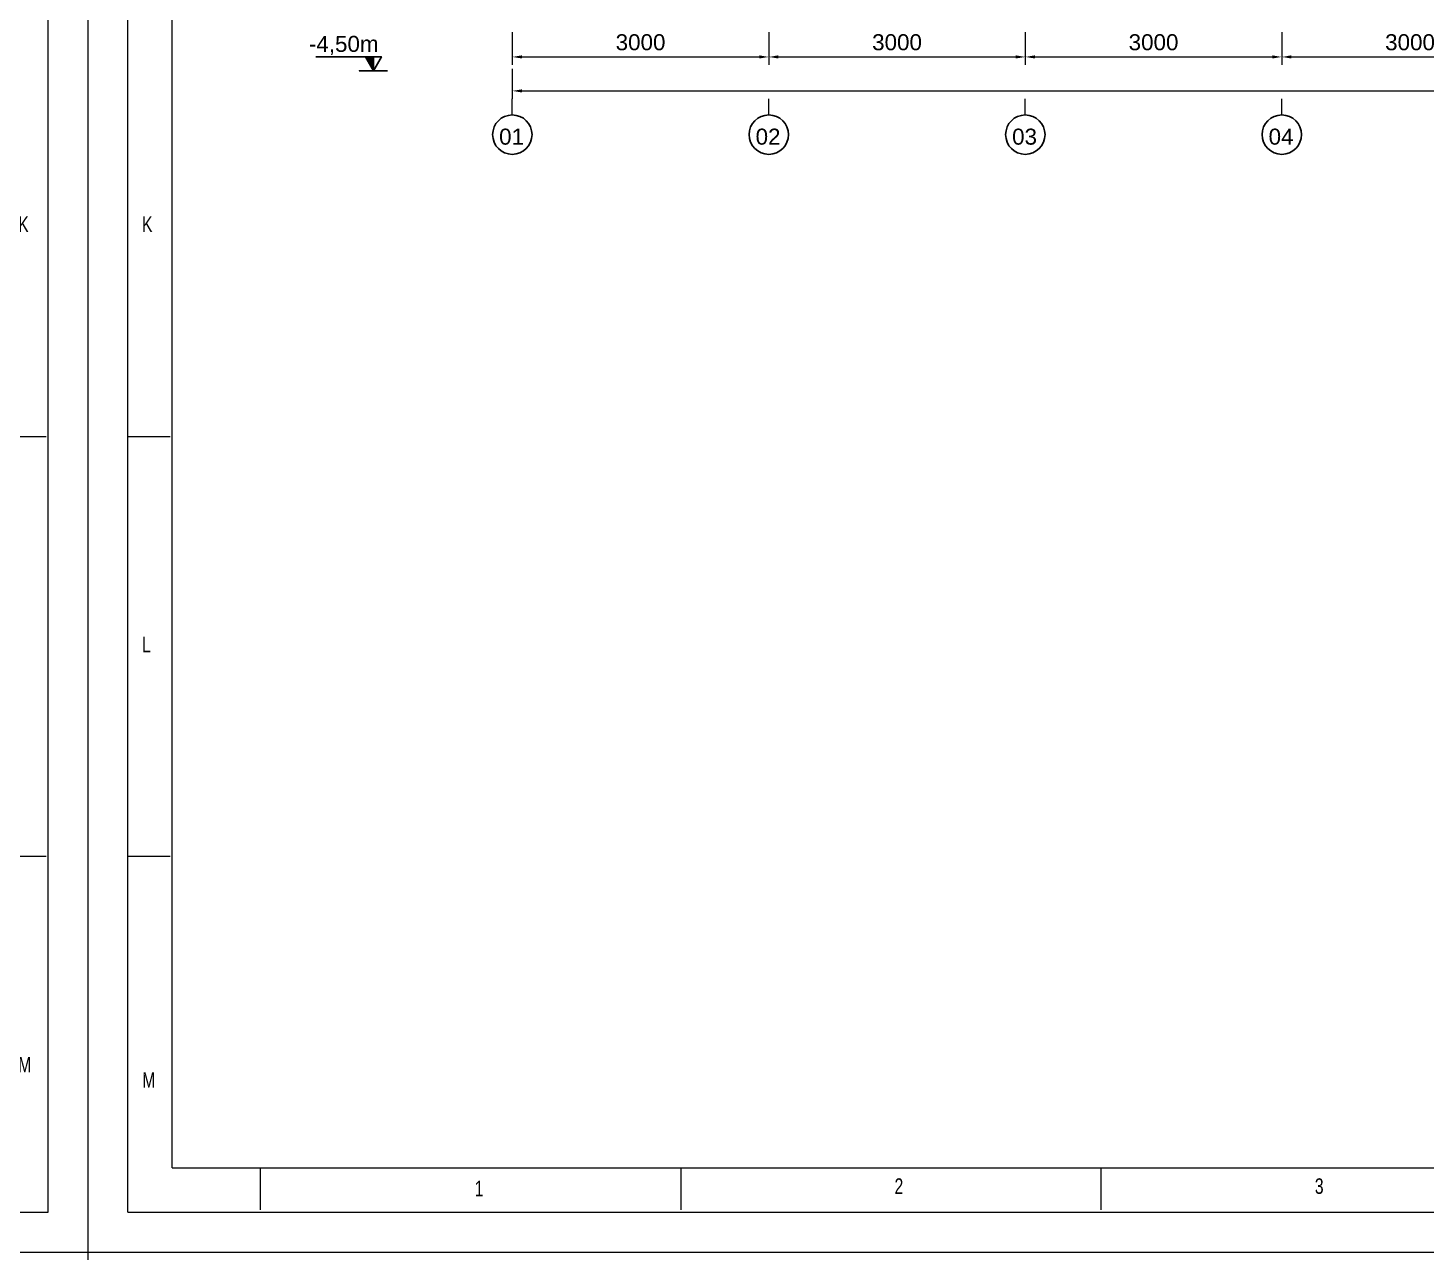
# Model space of a CAD drawing. Header units: millimetres. Extents: x 3220 to 226993, y 817 to 176024.
# Drawn here: x 143603 to 159955, y 59221 to 73542 of the extents above; entities that cross this region are included whole.
import ezdxf

# ---------------------------------------------------------------- set-up
doc = ezdxf.new("R2010")
doc.units = ezdxf.units.MM
doc.linetypes.add('CENTER', pattern=[10.16, 6.35, -1.27, 1.27, -1.27])
doc.styles.add('ARIAL_BOLD', font='arial.ttf')
doc.styles.add('SLDTEXTSTYLE0', font='TXT', dxfattribs={"width": 0.75})
doc.dimstyles.new('ECHE 75', dxfattribs={"dimscale": 75, "dimtxt": 2.5, "dimasz": 1.5, "dimexe": 1.25, "dimexo": 0.625, "dimgap": 1, "dimtad": 1, "dimdec": 0, "dimtxsty": 'ARIAL_BOLD', "dimcen": 2.5, "dimclrd": 4, "dimclre": 4, "dimclrt": 6, "dimadec": 0, "dimazin": 0, "dimtfac": 1, "dimtdec": 0, "dimtmove": 0, "dimatfit": 3, "dimfxl": 1, "dimlwd": 13, "dimlwe": 13, "dimarcsym": 0})

# ---------------------------------------------------------------- blocks, each defined once
blk = doc.blocks.new('*D581')
at = {"color": 4, "lineweight": 13, "transparency": 16777216}
for p, q in [((149268, 73495), (149268, 73110)), ((152268, 73495), (152268, 73110)), ((149381, 73203), (152156, 73203))]:
    blk.add_line(p, q, dxfattribs=at)
at = {"color": 4, "transparency": 16777216}
for points in [[(149381, 73222), (149381, 73185), (149268, 73203)], [(152156, 73222), (152156, 73185), (152268, 73203)]]:
    blk.add_solid(points, dxfattribs=at)
at = {"layer": 'Defpoints', "color": 0, "transparency": 16777216}
for p in [(149268, 73542), (152268, 73542), (152268, 73203)]:
    blk.add_point(p, dxfattribs=at)
at = {"color": 6, "transparency": 16777216, "insert": (150768, 73374), "char_height": 187.5, "attachment_point": 5, "style": 'ARIAL_BOLD'}
blk.add_mtext('3000', dxfattribs=at)
blk = doc.blocks.new('*D582')
at = {"color": 4, "lineweight": 13, "transparency": 16777216}
for p, q in [((152268, 73495), (152268, 73110)), ((155268, 73495), (155268, 73110)), ((152381, 73203), (155156, 73203))]:
    blk.add_line(p, q, dxfattribs=at)
at = {"color": 4, "transparency": 16777216}
for points in [[(152381, 73222), (152381, 73185), (152268, 73203)], [(155156, 73222), (155156, 73185), (155268, 73203)]]:
    blk.add_solid(points, dxfattribs=at)
at = {"layer": 'Defpoints', "color": 0, "transparency": 16777216}
for p in [(152268, 73542), (155268, 73542), (155268, 73203)]:
    blk.add_point(p, dxfattribs=at)
at = {"color": 6, "transparency": 16777216, "insert": (153768, 73374), "char_height": 187.5, "attachment_point": 5, "style": 'ARIAL_BOLD'}
blk.add_mtext('3000', dxfattribs=at)
blk = doc.blocks.new('*D583')
at = {"color": 4, "lineweight": 13, "transparency": 16777216}
for p, q in [((155268, 73495), (155268, 73110)), ((158268, 73495), (158268, 73110)), ((155381, 73203), (158156, 73203))]:
    blk.add_line(p, q, dxfattribs=at)
at = {"color": 4, "transparency": 16777216}
for points in [[(155381, 73222), (155381, 73185), (155268, 73203)], [(158156, 73222), (158156, 73185), (158268, 73203)]]:
    blk.add_solid(points, dxfattribs=at)
at = {"layer": 'Defpoints', "color": 0, "transparency": 16777216}
for p in [(155268, 73542), (158268, 73542), (158268, 73203)]:
    blk.add_point(p, dxfattribs=at)
at = {"color": 6, "transparency": 16777216, "insert": (156768, 73374), "char_height": 187.5, "attachment_point": 5, "style": 'ARIAL_BOLD'}
blk.add_mtext('3000', dxfattribs=at)
blk = doc.blocks.new('*D584')
at = {"color": 4, "lineweight": 13, "transparency": 16777216}
for p, q in [((158268, 73495), (158268, 73110)), ((161268, 73495), (161268, 73110)), ((158381, 73203), (161156, 73203))]:
    blk.add_line(p, q, dxfattribs=at)
at = {"color": 4, "transparency": 16777216}
for points in [[(158381, 73222), (158381, 73185), (158268, 73203)], [(161156, 73222), (161156, 73185), (161268, 73203)]]:
    blk.add_solid(points, dxfattribs=at)
at = {"layer": 'Defpoints', "color": 0, "transparency": 16777216}
for p in [(158268, 73542), (161268, 73542), (161268, 73203)]:
    blk.add_point(p, dxfattribs=at)
at = {"color": 6, "transparency": 16777216, "insert": (159768, 73374), "char_height": 187.5, "attachment_point": 5, "style": 'ARIAL_BOLD'}
blk.add_mtext('3000', dxfattribs=at)
blk = doc.blocks.new('*D587')
at = {"color": 4, "lineweight": 13, "transparency": 16777216}
for p, q in [((149268, 73063), (149268, 72712)), ((173268, 73063), (173268, 72712)), ((149381, 72806), (173156, 72806))]:
    blk.add_line(p, q, dxfattribs=at)
at = {"color": 4, "transparency": 16777216}
for points in [[(149381, 72824), (149381, 72787), (149268, 72806)], [(173156, 72824), (173156, 72787), (173268, 72806)]]:
    blk.add_solid(points, dxfattribs=at)
at = {"layer": 'Defpoints', "color": 0, "transparency": 16777216}
for p in [(149268, 73110), (173268, 73110), (173268, 72806)]:
    blk.add_point(p, dxfattribs=at)
at = {"color": 6, "transparency": 16777216, "insert": (161268, 72976), "char_height": 187.5, "attachment_point": 5, "style": 'ARIAL_BOLD'}
blk.add_mtext('24000', dxfattribs=at)
blk = doc.blocks.new('niveau')
h = blk.add_hatch(color=1)
h.dxf.hatch_style = 1
h.paths.add_polyline_path([(0, 164), (-93, 164), (0, 0)])
at = {"color": 1}
blk.add_line((0, 164), (0, 0), dxfattribs=at)
blk.add_lwpolyline([(-674, 164), (-93, 164), (0, 0), (93, 164), (-93, 164), (0, 0), (-165, 0), (165, 0)], dxfattribs=at)
blk = doc.blocks.new('A1 E1-200')
at = {"color": 1, "linetype": 'Continuous', "lineweight": 18}
for p, q in [((-164800, 0), (-164800, 116400)), ((-164800, 116400), (0, 116400)), ((0, 0), (0, 116400)), ((-162844, 1960), (-162844, 114440)), ((-162844, 1960), (-1960, 1960)), ((-164800, 0), (0, 0))]:
    blk.add_line(p, q, dxfattribs=at)
at = {"linetype": 'Continuous', "lineweight": 18}
for p, q in [((-163879, 931), (-163879, 115487)), ((-937, 931), (-937, 115487)), ((-163879, 931), (-937, 931))]:
    blk.add_line(p, q, dxfattribs=at)
at = {"color": 1, "linetype": 'Continuous', "lineweight": 15}
for p, q in [((0, 0), (0, 114440)), ((-164800, 0), (0, 0))]:
    blk.add_line(p, q, dxfattribs=at)
at = {"color": 5, "linetype": 'Continuous', "lineweight": 15}
for p, q in [((-163872, 19020), (-162892, 19020)), ((-1959, 19020), (-979, 19020)), ((-162892, 9221), (-163872, 9221)), ((-979, 9221), (-1959, 9221)), ((-160787, 983), (-160787, 1962)), ((-150989, 1962), (-150989, 983)), ((-141191, 983), (-141191, 1962))]:
    blk.add_line(p, q, dxfattribs=at)
at = {"color": 5, "lineweight": 15, "style": 'SLDTEXTSTYLE0', "width": 0.75}
for s, p in [('K', (-1632, 23785)), ('M', (-1632, 4188)), ('M', (-163540, 3831))]:
    blk.add_text(s, height=363, dxfattribs=at).set_placement(p)
at = {"color": 5, "linetype": 'Continuous', "lineweight": 15, "char_height": 363, "attachment_point": 1, "style": 'SLDTEXTSTYLE0'}
for s, insert in [('K', (-163545, 24148)), ('L', (-163545, 14349)), ('1', (-155792, 1665)), ('2', (-146003, 1719)), ('3', (-136205, 1719))]:
    blk.add_mtext(s, dxfattribs=dict(at, insert=insert))

msp = doc.modelspace()

# ---------------------------------------------------------------- linework, layer by layer
at = {"color": 1, "linetype": 'CENTER', "lineweight": 9}
for p, q in [((149268.2, 72524.4), (149268.2, 72711.9)), ((152268.2, 72524.4), (152268.2, 72711.9)), ((155268.2, 72524.4), (155268.2, 72711.9)), ((158268.2, 72524.4), (158268.2, 72711.9))]:
    msp.add_line(p, q, dxfattribs=at)
at = {"color": 5}
for centre in [(149268.2, 72293.9), (152268.2, 72293.9), (155268.2, 72293.9), (158268.2, 72293.9)]:
    msp.add_circle(centre, 230.5, dxfattribs=at)

# ---------------------------------------------------------------- block references
at = {"xscale": 0.5017310599597968, "yscale": 0.5017310599597968, "zscale": 0.5017310599597968}
for p in [(144308.2, 59220.8), (226993.4, 59220.8), (144308.2, 819.5)]:
    msp.add_blockref('A1 E1-200', p, dxfattribs=at)
msp.add_blockref('niveau', (147643.5, 73042.4))

# ---------------------------------------------------------------- texts
at = {"color": 6, "insert": (147296.5, 73338.4), "char_height": 187.5, "attachment_point": 5, "style": 'ARIAL_BOLD'}
msp.add_mtext('{\\C1;-4,50m}', dxfattribs=at)
at = {"char_height": 187.5, "attachment_point": 5, "style": 'ARIAL_BOLD'}
for s, insert in [('01', (149259.4, 72269.3)), ('02', (152259.4, 72269.3)), ('03', (155259.4, 72269.3)), ('04', (158259.4, 72269.3))]:
    msp.add_mtext(s, dxfattribs=dict(at, insert=insert))

# ---------------------------------------------------------------- dimensions: what is measured, and where the dimension line sits
for base, p1, p2, picture, middle in [((152268.2, 73203.4), (149268.2, 73542.4), (152268.2, 73542.4), '*D581', (150768.2, 73374.2)), ((155268.2, 73203.4), (152268.2, 73542.4), (155268.2, 73542.4), '*D582', (153768.2, 73374.2)), ((158268.2, 73203.4), (155268.2, 73542.4), (158268.2, 73542.4), '*D583', (156768.2, 73374.2)), ((161268.2, 73203.4), (158268.2, 73542.4), (161268.2, 73542.4), '*D584', (159768.2, 73374.2)), ((173268.2, 72805.6), (149268.2, 73109.7), (173268.2, 73109.7), '*D587', (161268.2, 72976.4))]:
    dim = msp.add_linear_dim(base=base, p1=p1, p2=p2, dimstyle='ECHE 75')
    dim.commit()
    dim.dimension.update_dxf_attribs({"geometry": picture, "text_midpoint": middle})

doc.saveas('drawing.dxf')
